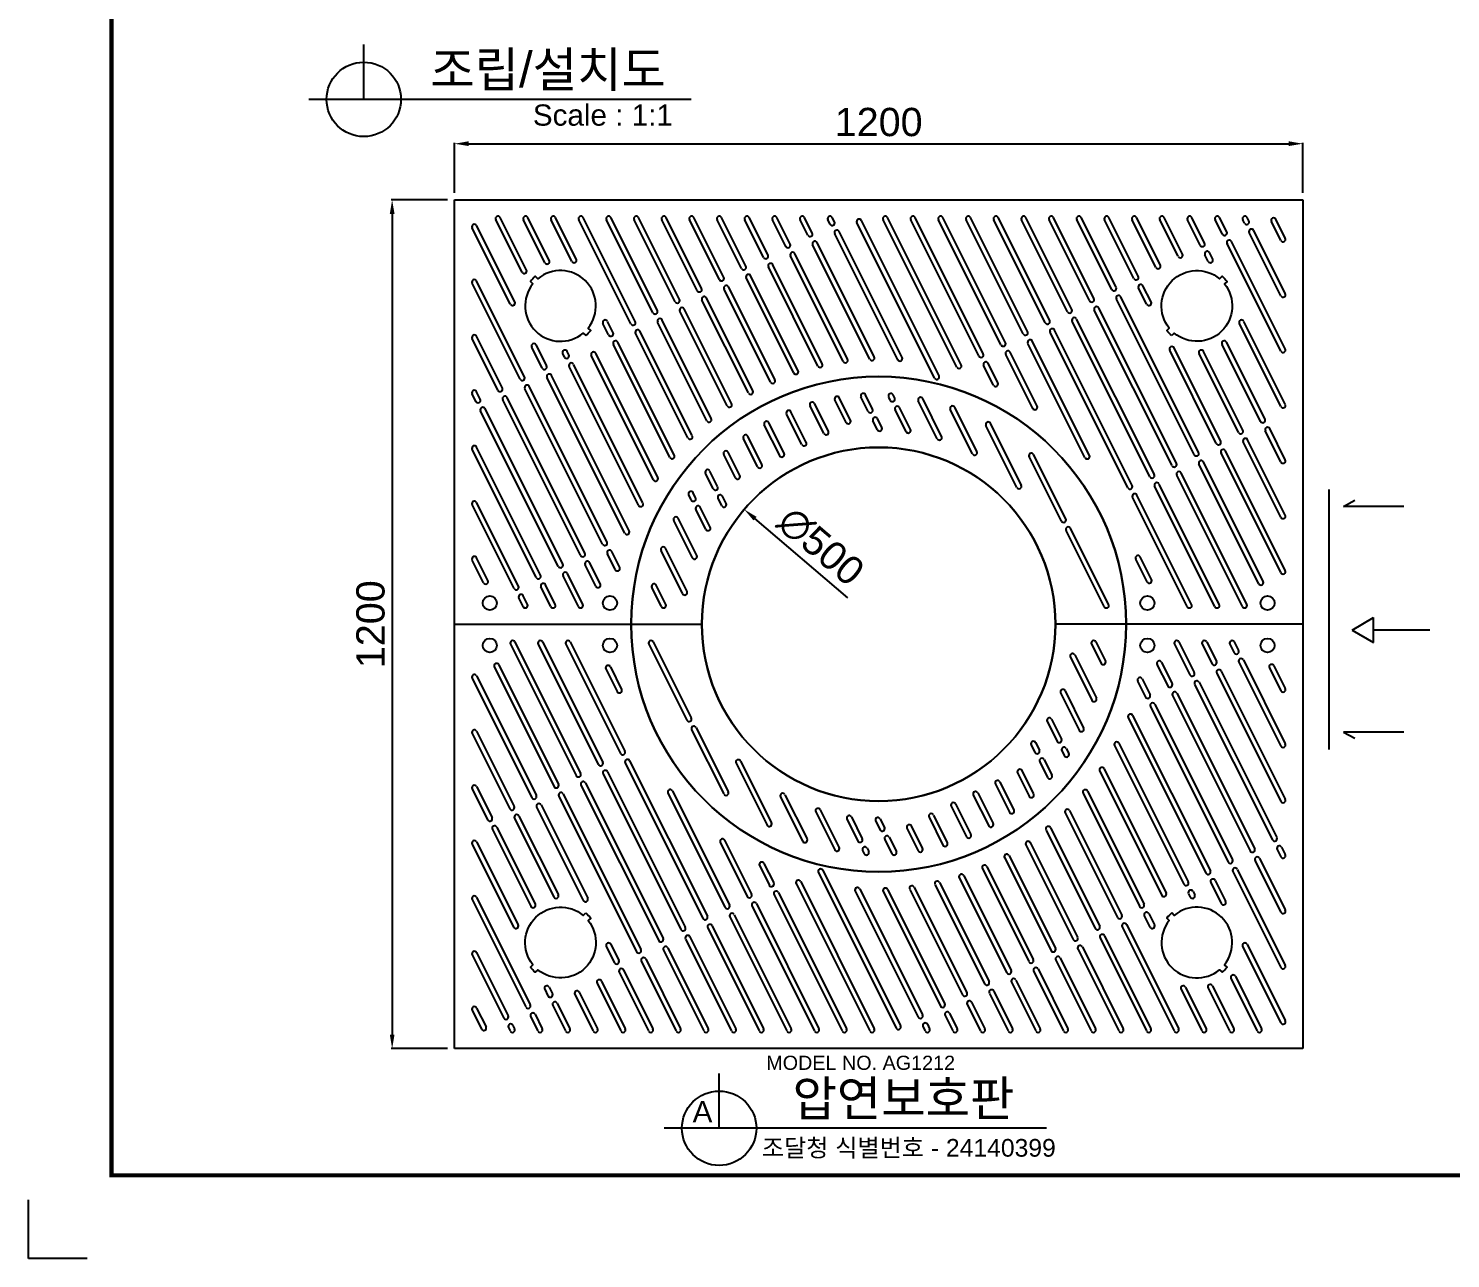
# Model space of a CAD drawing. Header units: millimetres. Extents: x 13588 to 18527, y -24754 to -21261.
# Drawn here: x 13588 to 15599, y -24754 to -23015 of the extents above; entities that cross this region are included whole.
import ezdxf
from ezdxf.enums import TextEntityAlignment as Align

# ---------------------------------------------------------------- set-up
doc = ezdxf.new("R2010")
doc.units = ezdxf.units.MM
doc.layers.add('LAYOUT', color=7, linetype='Continuous')
doc.layers.add('TEXT', color=7, linetype='Continuous')
doc.styles.get("Standard").update_dxf_attribs({"font": 'arial.ttf'})
doc.dimstyles.new('ISO-25', dxfattribs={"dimtxt": 40, "dimasz": 20, "dimexe": 1.25, "dimexo": 10, "dimgap": 10, "dimtad": 1, "dimdec": 0, "dimtxsty": 'Standard', "dimcen": 2.5, "dimclrd": 3, "dimclre": 3, "dimclrt": 3, "dimadec": 0, "dimazin": 0, "dimtfac": 1, "dimtdec": 0, "dimtmove": 0, "dimatfit": 3, "dimfxl": 0, "dimarcsym": 0})

# ---------------------------------------------------------------- blocks, each defined once
blk = doc.blocks.new('*D27')
at = {"color": 3, "lineweight": -2, "transparency": 16777216}
blk.add_line((14746.3, -23819.5), (14615.1, -23707.5), dxfattribs=at)
at = {"color": 3, "transparency": 16777216}
blk.add_solid([(14617.3, -23705), (14612.9, -23710), (14599.9, -23694.5)], dxfattribs=at)
at = {"layer": 'Defpoints', "color": 0, "transparency": 16777216}
for p in [(14599.9, -23694.5), (14980.2, -24019.2)]:
    blk.add_point(p, dxfattribs=at)
at = {"color": 3, "transparency": 16777216, "insert": (14708.1, -23746.8), "char_height": 40, "attachment_point": 5, "rotation": 319.5091}
blk.add_mtext('∅500', dxfattribs=at)
blk = doc.blocks.new('*D28')
at = {"color": 3, "lineweight": -2, "transparency": 16777216}
for p, q in [((14190, -23246.8), (14190, -23176.2)), ((14210, -23177.5), (15370, -23177.5)), ((15390, -23246.8), (15390, -23176.2))]:
    blk.add_line(p, q, dxfattribs=at)
at = {"color": 3, "transparency": 16777216}
for points in [[(14210, -23174.1), (14210, -23180.8), (14190, -23177.5)], [(15370, -23174.1), (15370, -23180.8), (15390, -23177.5)]]:
    blk.add_solid(points, dxfattribs=at)
at = {"layer": 'Defpoints', "color": 0, "transparency": 16777216}
for p in [(15390, -23177.5), (14190, -23256.8), (15390, -23256.8)]:
    blk.add_point(p, dxfattribs=at)
at = {"color": 3, "transparency": 16777216, "insert": (14790, -23147.1), "char_height": 40, "attachment_point": 5}
blk.add_mtext('1200', dxfattribs=at)
blk = doc.blocks.new('*D29')
at = {"color": 3, "lineweight": -2, "transparency": 16777216}
for p, q in [((14180, -23256.8), (14100.7, -23256.8)), ((14101.9, -23276.8), (14101.9, -24436.8)), ((14180, -24456.8), (14100.7, -24456.8))]:
    blk.add_line(p, q, dxfattribs=at)
at = {"color": 3, "transparency": 16777216}
for points in [[(14098.6, -23276.8), (14105.3, -23276.8), (14101.9, -23256.8)], [(14098.6, -24436.8), (14105.3, -24436.8), (14101.9, -24456.8)]]:
    blk.add_solid(points, dxfattribs=at)
at = {"layer": 'Defpoints', "color": 0, "transparency": 16777216}
for p in [(14190, -23256.8), (14101.9, -24456.8), (14190, -24456.8)]:
    blk.add_point(p, dxfattribs=at)
at = {"color": 3, "transparency": 16777216, "insert": (14071.5, -23856.8), "char_height": 40, "attachment_point": 5, "rotation": 90}
blk.add_mtext('1200', dxfattribs=at)
blk = doc.blocks.new('AG1212')
for p, q in [((11922.8, -23298.5), (11922.8, -22698.5)), ((11922.8, -22698.5), (13122.8, -22698.5)), ((13122.8, -22698.5), (13122.8, -23298.5)), ((12018.4, -22800.9), (11981.2, -22726.7)), ((12024.6, -22797.8), (11987.5, -22723.5)), ((12050.8, -22787.4), (12020.4, -22726.7)), ((12057, -22784.3), (12026.6, -22723.5)), ((12089, -22785.6), (12059.5, -22726.7)), ((12095.2, -22782.4), (12065.8, -22723.5)), ((12172.2, -22873.8), (12098.6, -22726.7)), ((12178.5, -22870.7), (12104.9, -22723.5)), ((12203.5, -22858.2), (12137.8, -22726.7)), ((12209.8, -22855), (12144, -22723.5)), ((12234.8, -22842.5), (12176.9, -22726.7)), ((12241.1, -22839.4), (12183.2, -22723.5)), ((12266.1, -22826.9), (12216, -22726.7)), ((12272.4, -22823.7), (12222.3, -22723.5)), ((12297.5, -22811.2), (12255.2, -22726.7)), ((12303.7, -22808.1), (12261.4, -22723.5)), ((12328.8, -22795.6), (12294.3, -22726.7)), ((12335, -22792.4), (12300.6, -22723.5)), ((12360.1, -22779.9), (12333.4, -22726.7)), ((12366.3, -22776.8), (12339.7, -22723.5)), ((12391.4, -22764.3), (12372.6, -22726.7)), ((12397.6, -22761.1), (12378.8, -22723.5)), ((12422.7, -22748.6), (12411.7, -22726.7)), ((12428.9, -22745.5), (12418, -22723.5)), ((12454, -22733), (12450.8, -22726.7)), ((12460.2, -22729.8), (12457.1, -22723.5)), ((12608.2, -22947.5), (12498.3, -22727.6)), ((12633.2, -22934.9), (12529.1, -22726.7)), ((12639.5, -22931.8), (12535.3, -22723.5)), ((12664.5, -22919.3), (12568.2, -22726.7)), ((12670.8, -22916.2), (12574.5, -22723.5)), ((12695.8, -22903.6), (12607.3, -22726.7)), ((12702.1, -22900.5), (12613.6, -22723.5)), ((12727.1, -22888), (12646.5, -22726.7)), ((12733.4, -22884.9), (12652.7, -22723.5)), ((12758.5, -22872.3), (12685.6, -22726.7)), ((12764.7, -22869.2), (12691.9, -22723.5)), ((12789.8, -22856.7), (12724.7, -22726.7)), ((12796, -22853.6), (12731, -22723.5)), ((12821.1, -22841), (12763.9, -22726.7)), ((12827.3, -22837.9), (12770.1, -22723.5)), ((12852.4, -22825.4), (12803, -22726.7)), ((12858.6, -22822.2), (12809.3, -22723.5)), ((12883.7, -22809.7), (12842.1, -22726.7)), ((12889.9, -22806.6), (12848.4, -22723.5)), ((12915, -22794.1), (12881.3, -22726.7)), ((12921.2, -22790.9), (12887.5, -22723.5)), ((12946.3, -22778.4), (12920.4, -22726.7)), ((12952.5, -22775.3), (12926.7, -22723.5)), ((12977.6, -22762.8), (12959.5, -22726.7)), ((12983.8, -22759.6), (12965.8, -22723.5)), ((13008.9, -22747.1), (12998.7, -22726.7)), ((13015.2, -22744), (13004.9, -22723.5)), ((13040.2, -22731.5), (13037.8, -22726.7)), ((13046.5, -22728.3), (13044.1, -22723.5)), ((13097.8, -22752.8), (13084.5, -22726.1)), ((12001.8, -22846.1), (11947.8, -22738.1)), ((12008.1, -22842.9), (11954.1, -22735)), ((12549.7, -22924.5), (12460.7, -22746.4)), ((12556, -22921.4), (12466.9, -22743.2)), ((12601.9, -22950.6), (12492, -22730.7)), ((13091.6, -22834.2), (13046.9, -22744.9)), ((13097.8, -22831.1), (13053.2, -22741.7)), ((13091.6, -22756), (13078.2, -22729.2)), ((12510.2, -22923.7), (12429.4, -22762)), ((12516.5, -22920.6), (12435.6, -22758.9)), ((13091.6, -22912.5), (13015.6, -22760.5)), ((13097.8, -22909.4), (13021.9, -22757.4)), ((12472.7, -22926.9), (12398.1, -22777.7)), ((12478.9, -22923.8), (12404.3, -22774.5)), ((12989, -22785.6), (12984.3, -22776.2)), ((12995.2, -22782.4), (12990.6, -22773.1)), ((12408.9, -22940.2), (12341.7, -22805.9)), ((12436.9, -22933.5), (12366.8, -22793.3)), ((12443.1, -22930.4), (12373, -22790.2)), ((12015.7, -22952.1), (11947.8, -22816.4)), ((12022, -22949), (11954.1, -22813.2)), ((12369.9, -22956.1), (12304.2, -22824.6)), ((12376.2, -22953), (12310.4, -22821.5)), ((12402.6, -22943.3), (12335.5, -22809)), ((12901.8, -22846), (12890.4, -22823.1)), ((12908.1, -22842.9), (12896.6, -22820)), ((12338.5, -22971.6), (12272.9, -22840.3)), ((12344.8, -22968.5), (12279.1, -22837.2)), ((12969, -23058.7), (12859.1, -22838.8)), ((12975.3, -23055.5), (12865.3, -22835.7)), ((12286.1, -23007.7), (12216.5, -22868.5)), ((12308.4, -22989.7), (12241.5, -22855.9)), ((12314.7, -22986.6), (12247.8, -22852.8)), ((12912.7, -23086.8), (12802.7, -22867)), ((12937.7, -23074.3), (12827.8, -22854.4)), ((12944, -23071.2), (12834, -22851.3)), ((12140.9, -22889.5), (12132.9, -22873.4)), ((12147.2, -22886.4), (12139.2, -22870.3)), ((12252.9, -23035.1), (12178.9, -22887.2)), ((12259.1, -23031.9), (12185.2, -22884.1)), ((12279.9, -23010.8), (12210.2, -22871.6)), ((12875.1, -23105.6), (12765.2, -22885.7)), ((12881.4, -23102.5), (12771.4, -22882.6)), ((12906.4, -23090), (12796.5, -22870.1)), ((13091.6, -22990.8), (13032.9, -22873.4)), ((13097.8, -22987.6), (13039.2, -22870.3)), ((11984.4, -22967.7), (11947.8, -22894.6)), ((11990.7, -22964.6), (11954.1, -22891.5)), ((12047, -22936.4), (12032.2, -22906.8)), ((12053.3, -22933.3), (12038.5, -22903.7)), ((12227.6, -23062.7), (12147.6, -22902.9)), ((12233.8, -23059.6), (12153.9, -22899.8)), ((12814.6, -23063), (12733.9, -22901.4)), ((12820.9, -23059.8), (12740.1, -22898.3)), ((13006.6, -23039.9), (12940.7, -22908.1)), ((13062.9, -23011.7), (13008.5, -22902.9)), ((13069.2, -23008.6), (13014.8, -22899.7)), ((12078.3, -22920.8), (12075.9, -22916)), ((12084.6, -22917.7), (12082.2, -22912.8)), ((12204.2, -23094.2), (12116.3, -22918.6)), ((12210.4, -23091.1), (12122.6, -22915.4)), ((12740.7, -22993.3), (12702.6, -22917.1)), ((12746.9, -22990.1), (12708.8, -22913.9)), ((13000.3, -23043), (12934.4, -22911.2)), ((13031.6, -23027.4), (12975.9, -22916)), ((13037.9, -23024.2), (12982.2, -22912.8)), ((12169.9, -23166.6), (12060, -22946.7)), ((12183, -23130.3), (12085, -22934.2)), ((12189.3, -23127.1), (12091.3, -22931.1)), ((12685.1, -22960.4), (12671.2, -22932.7)), ((12691.4, -22957.3), (12677.5, -22929.6)), ((12132.4, -23185.4), (12022.4, -22965.5)), ((12138.6, -23182.3), (12028.7, -22962.4)), ((12163.7, -23169.7), (12053.7, -22949.9)), ((11953.1, -22983.4), (11947.8, -22972.9)), ((11959.4, -22980.3), (11954.1, -22969.8)), ((12101, -23201), (11991.1, -22981.2)), ((12107.3, -23197.9), (11997.4, -22978)), ((12451.7, -23025.7), (12432, -22986.5)), ((12476.7, -23013.2), (12460.8, -22981.5)), ((12483, -23010.1), (12467.1, -22978.3)), ((12508, -22997.6), (12497.8, -22977.2)), ((12514.3, -22994.4), (12504.1, -22974.1)), ((12539.3, -22981.9), (12537, -22977.3)), ((12545.6, -22978.8), (12543.3, -22974.2)), ((12605.6, -23036.3), (12578.8, -22982.7)), ((12611.9, -23033.1), (12585.1, -22979.5)), ((12069.7, -23216.7), (11959.8, -22996.8)), ((12076, -23213.6), (11966.1, -22993.7)), ((12414.1, -23044.5), (12392.5, -23001.3)), ((12420.4, -23041.4), (12398.7, -22998.1)), ((12445.4, -23028.9), (12425.8, -22989.6)), ((12527.3, -23020.4), (12521, -23007.8)), ((12561.5, -23026.2), (12546, -22995.3)), ((12567.8, -23023.1), (12552.3, -22992.2)), ((12655.4, -23057.6), (12624.1, -22995)), ((12661.7, -23054.5), (12630.4, -22991.8)), ((12382.8, -23060.2), (12361, -23016.7)), ((12389.1, -23057), (12367.3, -23013.5)), ((12521, -23023.5), (12514.7, -23011)), ((12718.3, -23105.1), (12674.6, -23017.6)), ((12724.6, -23101.9), (12680.8, -23014.5)), ((13091.6, -23069), (13069.6, -23025.1)), ((13097.8, -23065.9), (13075.9, -23022)), ((12044.7, -23229.2), (11954.1, -23048)), ((12351.5, -23075.8), (12331.5, -23035.8)), ((12357.7, -23072.7), (12337.8, -23032.7)), ((13091.6, -23147.3), (13038.3, -23040.8)), ((13097.8, -23144.2), (13044.6, -23037.6)), ((12038.4, -23232.3), (11947.8, -23051.2)), ((12320.2, -23091.5), (12303.7, -23058.5)), ((12326.4, -23088.3), (12310, -23055.4)), ((12781.2, -23152.6), (12735.7, -23061.6)), ((12787.4, -23149.5), (12742, -23058.5)), ((13066.6, -23238.1), (12982, -23069)), ((13091.6, -23225.6), (13007, -23056.4)), ((13097.8, -23222.4), (13013.3, -23053.3)), ((12288.9, -23107.1), (12277.8, -23085)), ((12295.1, -23104), (12284.1, -23081.9)), ((13037.3, -23273.5), (12944.4, -23087.7)), ((13043.6, -23270.4), (12950.7, -23084.6)), ((13060.3, -23241.3), (12975.7, -23072.1)), ((12998.2, -23273.5), (12913.1, -23103.4)), ((13004.4, -23270.4), (12919.4, -23100.3)), ((12007.1, -23248), (11947.8, -23129.4)), ((12013.4, -23244.9), (11954.1, -23126.3)), ((12257.6, -23122.8), (12254.1, -23115.8)), ((12263.8, -23119.6), (12260.3, -23112.7)), ((12300.9, -23131.1), (12295.6, -23120.5)), ((12307.1, -23128), (12301.8, -23117.4)), ((12959, -23273.5), (12881.8, -23119)), ((12965.3, -23270.4), (12888.1, -23115.9)), ((12265.6, -23201.4), (12239.2, -23148.7)), ((12278.3, -23164.3), (12264.3, -23136.2)), ((12284.6, -23161.2), (12270.5, -23133.1)), ((12259.3, -23204.5), (12233, -23151.8)), ((12841.7, -23273.5), (12787.9, -23166)), ((12847.9, -23270.4), (12794.2, -23162.9)), ((11963.9, -23239.9), (11947.8, -23207.7)), ((11970.2, -23236.7), (11954.1, -23204.6)), ((12150.3, -23221.3), (12139.1, -23198.8)), ((12156.6, -23218.1), (12145.3, -23195.7)), ((12245.5, -23255.2), (12215, -23194.2)), ((12251.8, -23252.1), (12221.3, -23191.1)), ((12902.4, -23238.5), (12886.4, -23206.4)), ((12908.7, -23235.4), (12892.6, -23203.3)), ((12098.2, -23273.5), (12076.5, -23230.1)), ((12104.4, -23270.4), (12082.7, -23227)), ((12123, -23244.9), (12107.8, -23214.5)), ((12129.2, -23241.8), (12114, -23211.3)), ((12059, -23273.5), (12045.1, -23245.8)), ((12065.3, -23270.4), (12051.4, -23242.6)), ((12215.6, -23273.5), (12202, -23246.5)), ((12221.8, -23270.4), (12208.3, -23243.4)), ((12019.9, -23273.5), (12013.8, -23261.4)), ((12026.2, -23270.4), (12020.1, -23258.3)), ((11922.8, -23298.5), (12272.8, -23298.5)), ((11922.8, -23298.5), (12272.8, -23298.5)), ((11922.8, -23898.5), (11922.8, -23298.5)), ((11922.8, -23298.5), (12272.8, -23298.5)), ((11922.8, -23298.5), (12272.8, -23298.5)), ((11922.8, -23298.5), (12272.8, -23298.5)), ((13122.8, -23298.5), (12772.8, -23298.5)), ((13122.8, -23298.5), (12772.8, -23298.5)), ((13122.8, -23298.5), (12772.8, -23298.5)), ((13122.8, -23298.5), (12772.8, -23298.5)), ((13122.8, -23298.5), (12772.8, -23298.5)), ((13122.8, -23298.5), (13122.8, -23898.5)), ((12002.1, -23326.7), (12095, -23512.4)), ((12008.4, -23323.5), (12101.3, -23509.3)), ((12041.3, -23326.7), (12126.3, -23496.8)), ((12047.5, -23323.5), (12132.6, -23493.7)), ((12080.4, -23326.7), (12157.6, -23481.1)), ((12086.6, -23323.5), (12163.9, -23478)), ((12197.8, -23326.7), (12251.5, -23434.2)), ((12204, -23323.5), (12257.8, -23431)), ((12823.9, -23326.7), (12837.4, -23353.7)), ((12830.1, -23323.5), (12843.7, -23350.5)), ((12941.3, -23326.7), (12963, -23370.1)), ((12947.5, -23323.5), (12969.2, -23366.9)), ((12980.4, -23326.7), (12994.3, -23354.4)), ((12986.7, -23323.5), (13000.5, -23351.3)), ((13019.5, -23326.7), (13025.6, -23338.8)), ((13025.8, -23323.5), (13031.9, -23335.6)), ((12793.9, -23345), (12824.4, -23405.9)), ((12800.2, -23341.8), (12830.7, -23402.8)), ((13038.6, -23349), (13097.8, -23467.6)), ((11979.1, -23358.9), (12063.7, -23528.1)), ((11985.4, -23355.8), (12070, -23525)), ((12137, -23361.6), (12153.1, -23393.8)), ((12143.3, -23358.5), (12159.3, -23390.6)), ((12916.4, -23355.3), (12931.7, -23385.7)), ((12922.7, -23352.1), (12937.9, -23382.6)), ((13001, -23367.8), (13091.6, -23549)), ((13007.3, -23364.7), (13097.8, -23545.9)), ((13032.3, -23352.2), (13091.6, -23470.8)), ((13075.5, -23360.3), (13091.6, -23392.5)), ((13081.8, -23357.2), (13097.8, -23389.4)), ((11947.8, -23374.6), (12032.4, -23543.7)), ((11954.1, -23371.5), (12038.7, -23540.6)), ((12889.1, -23378.9), (12900.4, -23401.4)), ((12895.4, -23375.8), (12906.6, -23398.2)), ((12969.7, -23383.5), (13079.6, -23603.4)), ((12976, -23380.4), (13085.9, -23600.2)), ((12780.1, -23395.7), (12806.5, -23448.3)), ((12786.4, -23392.5), (12812.7, -23445.2)), ((12938.4, -23399.1), (13048.3, -23619)), ((12944.6, -23396), (13054.6, -23615.9)), ((12875.8, -23430.4), (12985.7, -23650.3)), ((12882, -23427.3), (12992, -23647.2)), ((12907.1, -23414.8), (13017, -23634.7)), ((12913.3, -23411.7), (13023.3, -23631.5)), ((11954.1, -23449.8), (12007.4, -23556.3)), ((12258.3, -23447.6), (12303.7, -23538.5)), ((12264.5, -23444.5), (12310, -23535.4)), ((12761.1, -23435.9), (12775.2, -23464)), ((12767.4, -23432.7), (12781.4, -23460.9)), ((11947.8, -23452.9), (12001.1, -23559.4)), ((12738.6, -23469.1), (12743.8, -23479.6)), ((12744.8, -23465.9), (12750.1, -23476.5)), ((12856.4, -23469.9), (12954.4, -23666)), ((12862.6, -23466.8), (12960.7, -23662.8)), ((12170.6, -23491.4), (12280.5, -23711.3)), ((12327.4, -23492), (12371.1, -23579.4)), ((12756.8, -23489.9), (12767.9, -23512)), ((12781.9, -23477.4), (12785.4, -23484.4)), ((12788.1, -23474.3), (12791.6, -23481.3)), ((12133, -23510.2), (12243, -23730.1)), ((12139.3, -23507.1), (12249.2, -23726.9)), ((12164.3, -23494.5), (12274.3, -23714.4)), ((12321.1, -23495.1), (12364.9, -23582.5)), ((12719.3, -23508.7), (12735.7, -23541.7)), ((12725.5, -23505.6), (12742, -23538.5)), ((12750.6, -23493.1), (12761.6, -23515.2)), ((12835.3, -23505.9), (12923.1, -23681.6)), ((12841.5, -23502.8), (12929.4, -23678.5)), ((11947.8, -23531.1), (11969.8, -23575)), ((11954.1, -23528), (11976.1, -23571.9)), ((12101.7, -23525.9), (12211.7, -23745.7)), ((12108, -23522.7), (12217.9, -23742.6)), ((12687.9, -23524.4), (12707.9, -23564.3)), ((12694.2, -23521.2), (12714.2, -23561.2)), ((12070.4, -23541.5), (12180.4, -23761.4)), ((12076.7, -23538.4), (12186.6, -23758.2)), ((12224.8, -23537.2), (12305.6, -23698.8)), ((12231.1, -23534.1), (12311.8, -23695.6)), ((12384, -23542.6), (12415.3, -23605.2)), ((12390.3, -23539.5), (12421.6, -23602.1)), ((12656.6, -23540), (12678.4, -23583.5)), ((12662.9, -23536.9), (12684.7, -23580.4)), ((12811.9, -23537.4), (12891.8, -23697.3)), ((12818.1, -23534.3), (12898.1, -23694.1)), ((12014.1, -23569.7), (12069.8, -23681.1)), ((12039.1, -23557.2), (12105, -23689)), ((12045.4, -23554), (12111.3, -23685.9)), ((12433.8, -23563.9), (12460.6, -23617.5)), ((12440.1, -23560.8), (12466.9, -23614.4)), ((12484.2, -23570.8), (12499.7, -23601.7)), ((12594, -23571.3), (12613.7, -23610.6)), ((12600.3, -23568.2), (12619.9, -23607.4)), ((12625.3, -23555.7), (12647, -23598.9)), ((12631.6, -23552.5), (12653.2, -23595.8)), ((12786.6, -23565.1), (12860.5, -23712.9)), ((12792.8, -23562), (12866.8, -23709.8)), ((11976.5, -23588.5), (12030.9, -23697.3)), ((11982.8, -23585.3), (12037.2, -23694.2)), ((12007.8, -23572.8), (12063.5, -23684.2)), ((12477.9, -23573.9), (12493.4, -23604.9)), ((12518.4, -23576.6), (12524.7, -23589.2)), ((12524.7, -23573.5), (12531, -23586.1)), ((12562.7, -23587), (12578.6, -23618.7)), ((12569, -23583.8), (12584.9, -23615.6)), ((12759.6, -23589.4), (12829.2, -23728.6)), ((12765.8, -23586.2), (12835.4, -23725.4)), ((11947.8, -23609.4), (12006.5, -23726.8)), ((11954.1, -23606.3), (12012.8, -23723.6)), ((12298.8, -23606.9), (12336.9, -23683.1)), ((12305, -23603.8), (12343.1, -23680)), ((12531.4, -23602.6), (12541.6, -23623)), ((12537.7, -23599.5), (12547.9, -23619.8)), ((12731, -23610.5), (12797.9, -23744.2)), ((12737.3, -23607.3), (12804.1, -23741.1)), ((12500.1, -23618.3), (12502.4, -23622.9)), ((12506.4, -23615.1), (12508.7, -23619.7)), ((12700.9, -23628.5), (12766.6, -23759.9)), ((12707.2, -23625.4), (12772.8, -23756.8)), ((13055, -23632.4), (13091.6, -23705.5)), ((13061.3, -23629.3), (13097.8, -23702.4)), ((13086.3, -23616.8), (13091.6, -23627.3)), ((13092.6, -23613.6), (13097.8, -23624.1)), ((12354.3, -23639.7), (12368.2, -23667.5)), ((12360.6, -23636.6), (12374.4, -23664.3)), ((12437.5, -23649.6), (12547.4, -23869.5)), ((12443.8, -23646.4), (12553.7, -23866.3)), ((12669.5, -23644), (12735.3, -23775.5)), ((12675.8, -23640.9), (12741.5, -23772.4)), ((13023.7, -23648.1), (13091.6, -23783.8)), ((13030, -23645), (13097.8, -23780.7)), ((12406.2, -23665.2), (12510.3, -23873.5)), ((12412.5, -23662.1), (12516.6, -23870.4)), ((12496, -23672.6), (12585, -23850.7)), ((12573, -23670.2), (12647.6, -23819.4)), ((12602.6, -23666.7), (12672.7, -23806.8)), ((12608.8, -23663.5), (12678.9, -23803.7)), ((12636.8, -23656.9), (12704, -23791.2)), ((12643.1, -23653.7), (12710.2, -23788.1)), ((12992.4, -23663.7), (13007.2, -23693.4)), ((12998.7, -23660.6), (13013.5, -23690.2)), ((11947.8, -23687.7), (12023.8, -23839.6)), ((11954.1, -23684.5), (12030.1, -23836.5)), ((12374.9, -23680.9), (12471.2, -23873.5)), ((12381.2, -23677.8), (12477.5, -23870.4)), ((12489.7, -23675.7), (12578.7, -23853.8)), ((12529.2, -23676.4), (12610.1, -23838.1)), ((12535.5, -23673.3), (12616.3, -23835)), ((12566.8, -23673.3), (12641.4, -23822.5)), ((12961.1, -23679.4), (12963.5, -23684.2)), ((12967.4, -23676.3), (12969.8, -23681.1)), ((12312.3, -23712.2), (12393, -23873.5)), ((12318.5, -23709.1), (12399.2, -23870.4)), ((12343.6, -23696.5), (12432.1, -23873.5)), ((12349.9, -23693.4), (12438.3, -23870.4)), ((12898.5, -23710.7), (12906.5, -23726.8)), ((12904.8, -23707.6), (12912.8, -23723.6)), ((12281, -23727.8), (12353.8, -23873.5)), ((12287.2, -23724.7), (12360.1, -23870.4)), ((12867.2, -23726.3), (12940.8, -23873.5)), ((12873.5, -23723.2), (12947.1, -23870.4)), ((12143.9, -23751), (12155.3, -23773.9)), ((12249.7, -23743.5), (12314.7, -23873.5)), ((12255.9, -23740.4), (12321, -23870.4)), ((12835.9, -23742), (12901.7, -23873.5)), ((12842.2, -23738.9), (12907.9, -23870.4)), ((13043.9, -23751), (13097.8, -23858.9)), ((11947.8, -23765.9), (11992.5, -23855.3)), ((11954.1, -23762.8), (11998.8, -23852.2)), ((12137.6, -23754.1), (12149.1, -23777)), ((12193.3, -23771.7), (12242.7, -23870.4)), ((12218.4, -23759.1), (12275.6, -23873.5)), ((12224.6, -23756), (12281.8, -23870.4)), ((12773.3, -23773.3), (12823.4, -23873.5)), ((12779.5, -23770.2), (12829.7, -23870.4)), ((12804.6, -23757.6), (12862.5, -23873.5)), ((12810.9, -23754.5), (12868.8, -23870.4)), ((13037.6, -23754.1), (13091.6, -23862.1)), ((12155.8, -23790.4), (12197.3, -23873.5)), ((12162, -23787.3), (12203.6, -23870.4)), ((12187.1, -23774.8), (12236.4, -23873.5)), ((12742, -23789), (12784.3, -23873.5)), ((12748.2, -23785.8), (12790.5, -23870.4)), ((12056.7, -23811.5), (12061.4, -23820.9)), ((12124.5, -23806.1), (12158.2, -23873.5)), ((12130.7, -23803), (12164.4, -23870.4)), ((12710.7, -23804.6), (12745.1, -23873.5)), ((12716.9, -23801.5), (12751.4, -23870.4)), ((12956.7, -23811.5), (12986.2, -23870.4)), ((12988.7, -23812.8), (13019.1, -23873.5)), ((12994.9, -23809.7), (13025.3, -23870.4)), ((13021.1, -23799.3), (13058.2, -23873.5)), ((13027.3, -23796.1), (13064.4, -23870.4)), ((12050.5, -23814.6), (12055.1, -23824)), ((12093.2, -23821.8), (12119, -23873.5)), ((12099.4, -23818.6), (12125.3, -23870.4)), ((12654.3, -23832.8), (12673.1, -23870.4)), ((12679.4, -23820.3), (12706, -23873.5)), ((12685.6, -23817.1), (12712.3, -23870.4)), ((12950.5, -23814.6), (12979.9, -23873.5)), ((11947.8, -23844.2), (11961.2, -23870.9)), ((11954.1, -23841.1), (11967.5, -23867.8)), ((12030.5, -23853.1), (12040.8, -23873.5)), ((12036.8, -23849.9), (12047, -23870.4)), ((12061.8, -23837.4), (12079.9, -23873.5)), ((12068.1, -23834.3), (12086.2, -23870.4)), ((12616.8, -23851.6), (12627.7, -23873.5)), ((12623, -23848.4), (12634, -23870.4)), ((12648.1, -23835.9), (12666.9, -23873.5)), ((11999.2, -23868.7), (12001.6, -23873.5)), ((12005.5, -23865.6), (12007.9, -23870.4)), ((12585.5, -23867.2), (12588.6, -23873.5)), ((12591.7, -23864.1), (12594.9, -23870.4)), ((13122.8, -23898.5), (11922.8, -23898.5))]:
    blk.add_line(p, q)
for points in [[(12108.5, -22890.4, 0.045549), (12115.5, -22883.3), (12111.9, -22879.8, 0.904534), (12040.8, -22810.1), (12037.2, -22806.6, 0.045549), (12030.2, -22813.8), (12033.8, -22817.3, 0.904534), (12104.9, -22886.9)], [(12937.2, -22890.4, -0.045549), (12930.2, -22883.3), (12933.8, -22879.8, -0.904534), (13004.9, -22810.1), (13008.5, -22806.6, -0.045549), (13015.5, -22813.8), (13011.9, -22817.3, -0.904534), (12940.8, -22886.9)], [(12108.5, -23706.6, -0.045549), (12115.5, -23713.8), (12111.9, -23717.3, -0.904534), (12040.8, -23786.9), (12037.2, -23790.4, -0.045549), (12030.2, -23783.3), (12033.8, -23779.8, -0.904534), (12104.9, -23710.1)], [(12937.2, -23706.6, 0.045549), (12930.2, -23713.8), (12933.8, -23717.3, 0.904534), (13004.9, -23786.9), (13008.5, -23790.4, 0.045549), (13015.5, -23783.3), (13011.9, -23779.8, 0.904534), (12940.8, -23710.1)]]:
    blk.add_lwpolyline(points, format="xyb", close=True)
for centre in [(11972.8, -23268.5), (12142.8, -23268.5), (12902.8, -23268.5), (13072.8, -23268.5), (11972.8, -23328.5), (12142.8, -23328.5), (12902.8, -23328.5), (13072.8, -23328.5)]:
    blk.add_circle(centre, 10)
for centre, radius, start, end in [((11984.4, -22725.1), 3.5, 26.5651, 206.5651), ((12023.5, -22725.1), 3.5, 26.5651, 206.5651), ((12062.6, -22725.1), 3.5, 26.5651, 206.5651), ((12101.8, -22725.1), 3.5, 26.5651, 206.5651), ((12140.9, -22725.1), 3.5, 26.5651, 206.5651), ((12180, -22725.1), 3.5, 26.5651, 206.5651), ((12219.2, -22725.1), 3.5, 26.5651, 206.5651), ((12258.3, -22725.1), 3.5, 26.5651, 206.5651), ((12297.4, -22725.1), 3.5, 26.5651, 206.5651), ((12336.6, -22725.1), 3.5, 26.5651, 206.5651), ((12375.7, -22725.1), 3.5, 26.5651, 206.5651), ((12414.8, -22725.1), 3.5, 26.5651, 206.5651), ((12454, -22725.1), 3.5, 26.5651, 206.5651), ((12495.1, -22729.2), 3.5, 26.5651, 206.5651), ((12532.2, -22725.1), 3.5, 26.5651, 206.5651), ((12571.3, -22725.1), 3.5, 26.5651, 206.5651), ((12610.5, -22725.1), 3.5, 26.5651, 206.5651), ((12649.6, -22725.1), 3.5, 26.5651, 206.5651), ((12688.7, -22725.1), 3.5, 26.5651, 206.5651), ((12727.9, -22725.1), 3.5, 26.5651, 206.5651), ((12767, -22725.1), 3.5, 26.5651, 206.5651), ((12806.1, -22725.1), 3.5, 26.5651, 206.5651), ((12845.3, -22725.1), 3.5, 26.5651, 206.5651), ((12884.4, -22725.1), 3.5, 26.5651, 206.5651), ((12923.5, -22725.1), 3.5, 26.5651, 206.5651), ((12962.7, -22725.1), 3.5, 26.5651, 206.5651), ((13001.8, -22725.1), 3.5, 26.5651, 206.5651), ((13040.9, -22725.1), 3.5, 26.5651, 206.5651), ((13081.3, -22727.7), 3.5, 26.5651, 206.5651), ((11951, -22736.5), 3.5, 26.5651, 206.5651), ((12425.8, -22747), 3.5, 206.5651, 26.5651), ((12457.1, -22731.4), 3.5, 206.5651, 26.5651), ((12463.8, -22744.8), 3.5, 26.5651, 206.5651), ((13012, -22745.5), 3.5, 206.5651, 26.5651), ((13043.3, -22729.9), 3.5, 206.5651, 26.5651), ((13050, -22743.3), 3.5, 26.5651, 206.5651), ((12394.5, -22762.7), 3.5, 206.5651, 26.5651), ((12432.5, -22760.5), 3.5, 26.5651, 206.5651), ((12980.7, -22761.2), 3.5, 206.5651, 26.5651), ((13018.7, -22759), 3.5, 26.5651, 206.5651), ((13094.7, -22754.4), 3.5, 206.5651, 26.5651), ((12053.9, -22785.8), 3.5, 206.5651, 26.5651), ((12092.1, -22784), 3.5, 206.5651, 26.5651), ((12363.2, -22778.3), 3.5, 206.5651, 26.5651), ((12401.2, -22776.1), 3.5, 26.5651, 206.5651), ((12949.4, -22776.9), 3.5, 206.5651, 26.5651), ((12987.4, -22774.6), 3.5, 26.5651, 206.5651), ((12992.1, -22784), 3.5, 206.5651, 26.5651), ((12021.5, -22799.3), 3.5, 206.5651, 26.5651), ((12300.6, -22809.7), 3.5, 206.5651, 26.5651), ((12331.9, -22794), 3.5, 206.5651, 26.5651), ((12338.6, -22807.4), 3.5, 26.5651, 206.5651), ((12369.9, -22791.8), 3.5, 26.5651, 206.5651), ((12886.8, -22808.2), 3.5, 206.5651, 26.5651), ((12918.1, -22792.5), 3.5, 206.5651, 26.5651), ((11951, -22814.8), 3.5, 26.5651, 206.5651), ((12269.3, -22825.3), 3.5, 206.5651, 26.5651), ((12307.3, -22823.1), 3.5, 26.5651, 206.5651), ((12855.5, -22823.8), 3.5, 206.5651, 26.5651), ((12893.5, -22821.6), 3.5, 26.5651, 206.5651), ((12005, -22844.5), 3.5, 206.5651, 26.5651), ((12238, -22841), 3.5, 206.5651, 26.5651), ((12276, -22838.7), 3.5, 26.5651, 206.5651), ((12824.2, -22839.5), 3.5, 206.5651, 26.5651), ((12862.2, -22837.2), 3.5, 26.5651, 206.5651), ((12905, -22844.5), 3.5, 206.5651, 26.5651), ((13094.7, -22832.7), 3.5, 206.5651, 26.5651), ((12136, -22871.8), 3.5, 26.5651, 206.5651), ((12206.7, -22856.6), 3.5, 206.5651, 26.5651), ((12213.4, -22870), 3.5, 26.5651, 206.5651), ((12244.7, -22854.4), 3.5, 26.5651, 206.5651), ((12792.9, -22855.1), 3.5, 206.5651, 26.5651), ((12799.6, -22868.5), 3.5, 26.5651, 206.5651), ((12830.9, -22852.9), 3.5, 26.5651, 206.5651), ((13036, -22871.8), 3.5, 26.5651, 206.5651), ((12144.1, -22887.9), 3.5, 206.5651, 26.5651), ((12175.4, -22872.3), 3.5, 206.5651, 26.5651), ((12182.1, -22885.7), 3.5, 26.5651, 206.5651), ((12730.3, -22886.4), 3.5, 206.5651, 26.5651), ((12761.6, -22870.8), 3.5, 206.5651, 26.5651), ((12768.3, -22884.2), 3.5, 26.5651, 206.5651), ((11951, -22893.1), 3.5, 26.5651, 206.5651), ((12035.3, -22905.2), 3.5, 26.5651, 206.5651), ((12150.8, -22901.3), 3.5, 26.5651, 206.5651), ((12699, -22902.1), 3.5, 206.5651, 26.5651), ((12737, -22899.8), 3.5, 26.5651, 206.5651), ((12937.5, -22909.6), 3.5, 26.5651, 206.5651), ((13011.6, -22901.3), 3.5, 26.5651, 206.5651), ((12079, -22914.4), 3.5, 26.5651, 206.5651), ((12081.4, -22919.2), 3.5, 206.5651, 26.5651), ((12119.5, -22917), 3.5, 26.5651, 206.5651), ((12475.8, -22925.3), 3.5, 206.5651, 26.5651), ((12513.4, -22922.2), 3.5, 206.5651, 26.5651), ((12552.9, -22922.9), 3.5, 206.5651, 26.5651), ((12667.7, -22917.7), 3.5, 206.5651, 26.5651), ((12674.4, -22931.1), 3.5, 26.5651, 206.5651), ((12705.7, -22915.5), 3.5, 26.5651, 206.5651), ((12979.1, -22914.4), 3.5, 26.5651, 206.5651), ((13094.7, -22910.9), 3.5, 206.5651, 26.5651), ((12018.8, -22950.5), 3.5, 206.5651, 26.5651), ((12050.1, -22934.9), 3.5, 206.5651, 26.5651), ((12056.9, -22948.3), 3.5, 26.5651, 206.5651), ((12088.2, -22932.6), 3.5, 26.5651, 206.5651), ((12522.8, -23298.5), 350, 0, 180), ((12405.8, -22941.7), 3.5, 206.5651, 26.5651), ((12440, -22931.9), 3.5, 206.5651, 26.5651), ((12605.1, -22949), 3.5, 206.5651, 26.5651), ((12636.4, -22933.4), 3.5, 206.5651, 26.5651), ((11951, -22971.3), 3.5, 26.5651, 206.5651), ((11987.5, -22966.2), 3.5, 206.5651, 26.5651), ((12025.5, -22963.9), 3.5, 26.5651, 206.5651), ((12341.7, -22970.1), 3.5, 206.5651, 26.5651), ((12373, -22954.6), 3.5, 206.5651, 26.5651), ((12688.2, -22958.9), 3.5, 206.5651, 26.5651), ((11956.2, -22981.8), 3.5, 206.5651, 26.5651), ((11994.2, -22979.6), 3.5, 26.5651, 206.5651), ((12311.6, -22988.2), 3.5, 206.5651, 26.5651), ((12428.9, -22988), 3.5, 26.5651, 206.5651), ((12464, -22979.9), 3.5, 26.5651, 206.5651), ((12501, -22975.6), 3.5, 26.5651, 206.5651), ((12540.1, -22975.7), 3.5, 26.5651, 206.5651), ((12542.4, -22980.3), 3.5, 206.5651, 26.5651), ((12582, -22981.1), 3.5, 26.5651, 206.5651), ((13094.7, -22989.2), 3.5, 206.5651, 26.5651), ((11962.9, -22995.2), 3.5, 26.5651, 206.5651), ((12283, -23009.3), 3.5, 206.5651, 26.5651), ((12395.6, -22999.7), 3.5, 26.5651, 206.5651), ((12511.1, -22996), 3.5, 206.5651, 26.5651), ((12517.9, -23009.4), 3.5, 26.5651, 206.5651), ((12549.2, -22993.8), 3.5, 26.5651, 206.5651), ((12627.2, -22993.4), 3.5, 26.5651, 206.5651), ((12743.8, -22991.7), 3.5, 206.5651, 26.5651), ((13066.1, -23010.1), 3.5, 206.5651, 26.5651), ((12364.2, -23015.1), 3.5, 26.5651, 206.5651), ((12448.5, -23027.3), 3.5, 206.5651, 26.5651), ((12479.8, -23011.6), 3.5, 206.5651, 26.5651), ((12524.1, -23022), 3.5, 206.5651, 26.5651), ((12564.6, -23024.7), 3.5, 206.5651, 26.5651), ((12677.7, -23016.1), 3.5, 26.5651, 206.5651), ((13034.8, -23025.8), 3.5, 206.5651, 26.5651), ((13072.8, -23023.6), 3.5, 26.5651, 206.5651), ((11951, -23049.6), 3.5, 26.5651, 206.5651), ((12256, -23033.5), 3.5, 206.5651, 26.5651), ((12522.8, -23298.5), 250, 0, 180), ((12334.6, -23034.3), 3.5, 26.5651, 206.5651), ((12417.2, -23042.9), 3.5, 206.5651, 26.5651), ((12608.8, -23034.7), 3.5, 206.5651, 26.5651), ((13003.4, -23041.5), 3.5, 206.5651, 26.5651), ((13041.5, -23039.2), 3.5, 26.5651, 206.5651), ((12230.7, -23061.2), 3.5, 206.5651, 26.5651), ((12306.8, -23057), 3.5, 26.5651, 206.5651), ((12385.9, -23058.6), 3.5, 206.5651, 26.5651), ((12658.6, -23056), 3.5, 206.5651, 26.5651), ((12738.8, -23060.1), 3.5, 26.5651, 206.5651), ((12817.8, -23061.4), 3.5, 206.5651, 26.5651), ((12972.1, -23057.1), 3.5, 206.5651, 26.5651), ((12978.9, -23070.5), 3.5, 26.5651, 206.5651), ((13010.2, -23054.9), 3.5, 26.5651, 206.5651), ((13094.7, -23067.5), 3.5, 206.5651, 26.5651), ((12281, -23083.4), 3.5, 26.5651, 206.5651), ((12323.3, -23089.9), 3.5, 206.5651, 26.5651), ((12354.6, -23074.3), 3.5, 206.5651, 26.5651), ((12909.5, -23088.4), 3.5, 206.5651, 26.5651), ((12940.8, -23072.8), 3.5, 206.5651, 26.5651), ((12947.5, -23086.2), 3.5, 26.5651, 206.5651), ((12207.3, -23092.7), 3.5, 206.5651, 26.5651), ((12292, -23105.6), 3.5, 206.5651, 26.5651), ((12721.4, -23103.5), 3.5, 206.5651, 26.5651), ((12878.2, -23104.1), 3.5, 206.5651, 26.5651), ((12916.2, -23101.8), 3.5, 26.5651, 206.5651), ((11951, -23127.9), 3.5, 26.5651, 206.5651), ((12186.2, -23128.7), 3.5, 206.5651, 26.5651), ((12257.2, -23114.2), 3.5, 26.5651, 206.5651), ((12260.7, -23121.2), 3.5, 206.5651, 26.5651), ((12298.7, -23119), 3.5, 26.5651, 206.5651), ((12304, -23129.5), 3.5, 206.5651, 26.5651), ((12884.9, -23117.5), 3.5, 26.5651, 206.5651), ((12236.1, -23150.3), 3.5, 26.5651, 206.5651), ((12267.4, -23134.6), 3.5, 26.5651, 206.5651), ((12784.3, -23151), 3.5, 206.5651, 26.5651), ((13094.7, -23145.7), 3.5, 206.5651, 26.5651), ((12166.8, -23168.2), 3.5, 206.5651, 26.5651), ((12281.5, -23162.7), 3.5, 206.5651, 26.5651), ((12791, -23164.4), 3.5, 26.5651, 206.5651), ((12135.5, -23183.8), 3.5, 206.5651, 26.5651), ((12218.2, -23192.7), 3.5, 26.5651, 206.5651), ((11951, -23206.1), 3.5, 26.5651, 206.5651), ((12104.2, -23199.5), 3.5, 206.5651, 26.5651), ((12110.9, -23212.9), 3.5, 26.5651, 206.5651), ((12142.2, -23197.2), 3.5, 26.5651, 206.5651), ((12262.4, -23203), 3.5, 206.5651, 26.5651), ((12889.5, -23204.8), 3.5, 26.5651, 206.5651), ((12041.6, -23230.8), 3.5, 206.5651, 26.5651), ((12072.9, -23215.1), 3.5, 206.5651, 26.5651), ((12079.6, -23228.5), 3.5, 26.5651, 206.5651), ((12153.4, -23219.7), 3.5, 206.5651, 26.5651), ((13094.7, -23224), 3.5, 206.5651, 26.5651), ((11967.1, -23238.3), 3.5, 206.5651, 26.5651), ((12010.3, -23246.4), 3.5, 206.5651, 26.5651), ((12048.3, -23244.2), 3.5, 26.5651, 206.5651), ((12126.1, -23243.3), 3.5, 206.5651, 26.5651), ((12205.2, -23244.9), 3.5, 26.5651, 206.5651), ((12905.5, -23237), 3.5, 206.5651, 26.5651), ((13063.4, -23239.7), 3.5, 206.5651, 26.5651), ((12017, -23259.8), 3.5, 26.5651, 206.5651), ((12023, -23272), 3.5, 206.5651, 26.5651), ((12062.2, -23272), 3.5, 206.5651, 26.5651), ((12101.3, -23272), 3.5, 206.5651, 26.5651), ((12218.7, -23272), 3.5, 206.5651, 26.5651), ((12248.7, -23253.7), 3.5, 206.5651, 26.5651), ((12844.8, -23272), 3.5, 206.5651, 26.5651), ((12962.2, -23272), 3.5, 206.5651, 26.5651), ((13001.3, -23272), 3.5, 206.5651, 26.5651), ((13040.4, -23272), 3.5, 206.5651, 26.5651), ((12522.8, -23298.5), 350, 180, 0), ((12522.8, -23298.5), 250, 180, 0), ((12005.3, -23325.1), 3.5, 26.5651, 206.5651), ((12044.4, -23325.1), 3.5, 26.5651, 206.5651), ((12083.5, -23325.1), 3.5, 26.5651, 206.5651), ((12200.9, -23325.1), 3.5, 26.5651, 206.5651), ((12827, -23325.1), 3.5, 26.5651, 206.5651), ((12944.4, -23325.1), 3.5, 26.5651, 206.5651), ((12983.5, -23325.1), 3.5, 26.5651, 206.5651), ((13022.7, -23325.1), 3.5, 26.5651, 206.5651), ((12797, -23343.4), 3.5, 26.5651, 206.5651), ((12840.5, -23352.1), 3.5, 206.5651, 26.5651), ((12919.6, -23353.7), 3.5, 26.5651, 206.5651), ((13028.7, -23337.2), 3.5, 206.5651, 26.5651), ((13035.4, -23350.6), 3.5, 26.5651, 206.5651), ((11951, -23373.1), 3.5, 26.5651, 206.5651), ((11982.3, -23357.3), 3.5, 26.5651, 206.5651), ((12140.1, -23360.1), 3.5, 26.5651, 206.5651), ((12966.1, -23368.5), 3.5, 206.5651, 26.5651), ((12997.4, -23352.9), 3.5, 206.5651, 26.5651), ((13004.1, -23366.3), 3.5, 26.5651, 206.5651), ((13078.6, -23358.7), 3.5, 26.5651, 206.5651), ((12156.2, -23392.2), 3.5, 206.5651, 26.5651), ((12783.3, -23394.1), 3.5, 26.5651, 206.5651), ((12892.3, -23377.3), 3.5, 26.5651, 206.5651), ((12934.8, -23384.2), 3.5, 206.5651, 26.5651), ((12972.8, -23381.9), 3.5, 26.5651, 206.5651), ((13094.7, -23390.9), 3.5, 206.5651, 26.5651), ((12827.5, -23404.4), 3.5, 206.5651, 26.5651), ((12903.5, -23399.8), 3.5, 206.5651, 26.5651), ((12910.2, -23413.2), 3.5, 26.5651, 206.5651), ((12941.5, -23397.6), 3.5, 26.5651, 206.5651), ((12254.7, -23432.6), 3.5, 206.5651, 26.5651), ((12764.2, -23434.3), 3.5, 26.5651, 206.5651), ((12878.9, -23428.9), 3.5, 26.5651, 206.5651), ((11951, -23451.3), 3.5, 26.5651, 206.5651), ((12261.4, -23446), 3.5, 26.5651, 206.5651), ((12809.6, -23446.8), 3.5, 206.5651, 26.5651), ((12741.7, -23467.5), 3.5, 26.5651, 206.5651), ((12778.3, -23462.4), 3.5, 206.5651, 26.5651), ((12859.5, -23468.4), 3.5, 26.5651, 206.5651), ((13094.7, -23469.2), 3.5, 206.5651, 26.5651), ((12160.8, -23479.6), 3.5, 206.5651, 26.5651), ((12167.5, -23493), 3.5, 26.5651, 206.5651), ((12324.3, -23493.5), 3.5, 26.5651, 206.5651), ((12747, -23478.1), 3.5, 206.5651, 26.5651), ((12753.7, -23491.5), 3.5, 26.5651, 206.5651), ((12785, -23475.8), 3.5, 26.5651, 206.5651), ((12788.5, -23482.8), 3.5, 206.5651, 26.5651), ((12098.1, -23510.9), 3.5, 206.5651, 26.5651), ((12129.5, -23495.2), 3.5, 206.5651, 26.5651), ((12136.2, -23508.6), 3.5, 26.5651, 206.5651), ((12722.4, -23507.1), 3.5, 26.5651, 206.5651), ((12764.7, -23513.6), 3.5, 206.5651, 26.5651), ((12838.4, -23504.4), 3.5, 26.5651, 206.5651), ((11951, -23529.6), 3.5, 26.5651, 206.5651), ((12066.8, -23526.5), 3.5, 206.5651, 26.5651), ((12104.9, -23524.3), 3.5, 26.5651, 206.5651), ((12227.9, -23535.6), 3.5, 26.5651, 206.5651), ((12691.1, -23522.8), 3.5, 26.5651, 206.5651), ((12035.5, -23542.2), 3.5, 206.5651, 26.5651), ((12042.2, -23555.6), 3.5, 26.5651, 206.5651), ((12073.6, -23539.9), 3.5, 26.5651, 206.5651), ((12306.9, -23537), 3.5, 206.5651, 26.5651), ((12387.1, -23541), 3.5, 26.5651, 206.5651), ((12628.5, -23554.1), 3.5, 26.5651, 206.5651), ((12659.8, -23538.4), 3.5, 26.5651, 206.5651), ((12738.9, -23540.1), 3.5, 206.5651, 26.5651), ((12815, -23535.9), 3.5, 26.5651, 206.5651), ((13094.7, -23547.4), 3.5, 206.5651, 26.5651), ((11972.9, -23573.5), 3.5, 206.5651, 26.5651), ((12004.2, -23557.8), 3.5, 206.5651, 26.5651), ((12010.9, -23571.2), 3.5, 26.5651, 206.5651), ((12436.9, -23562.3), 3.5, 26.5651, 206.5651), ((12481.1, -23572.4), 3.5, 26.5651, 206.5651), ((12521.6, -23575.1), 3.5, 26.5651, 206.5651), ((12597.2, -23569.7), 3.5, 26.5651, 206.5651), ((12711.1, -23562.8), 3.5, 206.5651, 26.5651), ((12789.7, -23563.5), 3.5, 26.5651, 206.5651), ((11979.6, -23586.9), 3.5, 26.5651, 206.5651), ((12368, -23581), 3.5, 206.5651, 26.5651), ((12527.8, -23587.6), 3.5, 206.5651, 26.5651), ((12565.9, -23585.4), 3.5, 26.5651, 206.5651), ((12681.5, -23581.9), 3.5, 206.5651, 26.5651), ((12762.7, -23587.8), 3.5, 26.5651, 206.5651), ((11951, -23607.8), 3.5, 26.5651, 206.5651), ((12301.9, -23605.4), 3.5, 26.5651, 206.5651), ((12418.5, -23603.7), 3.5, 206.5651, 26.5651), ((12496.5, -23603.3), 3.5, 206.5651, 26.5651), ((12534.6, -23601.1), 3.5, 26.5651, 206.5651), ((12616.8, -23609), 3.5, 206.5651, 26.5651), ((12650.1, -23597.3), 3.5, 206.5651, 26.5651), ((12734.1, -23608.9), 3.5, 26.5651, 206.5651), ((13082.8, -23601.8), 3.5, 206.5651, 26.5651), ((13089.5, -23615.2), 3.5, 26.5651, 206.5651), ((12463.7, -23615.9), 3.5, 206.5651, 26.5651), ((12503.2, -23616.7), 3.5, 26.5651, 206.5651), ((12505.6, -23621.3), 3.5, 206.5651, 26.5651), ((12544.7, -23621.4), 3.5, 206.5651, 26.5651), ((12581.7, -23617.1), 3.5, 206.5651, 26.5651), ((12704, -23627), 3.5, 26.5651, 206.5651), ((13020.1, -23633.1), 3.5, 206.5651, 26.5651), ((13051.5, -23617.4), 3.5, 206.5651, 26.5651), ((13058.2, -23630.9), 3.5, 26.5651, 206.5651), ((13094.7, -23625.7), 3.5, 206.5651, 26.5651), ((12357.4, -23638.2), 3.5, 26.5651, 206.5651), ((12440.6, -23648), 3.5, 26.5651, 206.5651), ((12639.9, -23655.3), 3.5, 26.5651, 206.5651), ((12672.7, -23642.5), 3.5, 26.5651, 206.5651), ((12988.8, -23648.8), 3.5, 206.5651, 26.5651), ((13026.9, -23646.5), 3.5, 26.5651, 206.5651), ((12371.3, -23665.9), 3.5, 206.5651, 26.5651), ((12409.3, -23663.7), 3.5, 26.5651, 206.5651), ((12492.8, -23674.1), 3.5, 26.5651, 206.5651), ((12532.3, -23674.9), 3.5, 26.5651, 206.5651), ((12569.9, -23671.7), 3.5, 26.5651, 206.5651), ((12605.7, -23665.1), 3.5, 26.5651, 206.5651), ((12957.5, -23664.4), 3.5, 206.5651, 26.5651), ((12995.6, -23662.2), 3.5, 26.5651, 206.5651), ((11951, -23686.1), 3.5, 26.5651, 206.5651), ((12066.6, -23682.6), 3.5, 206.5651, 26.5651), ((12108.2, -23687.4), 3.5, 206.5651, 26.5651), ((12340, -23681.6), 3.5, 206.5651, 26.5651), ((12346.7, -23695), 3.5, 26.5651, 206.5651), ((12378, -23679.3), 3.5, 26.5651, 206.5651), ((12926.2, -23680.1), 3.5, 206.5651, 26.5651), ((12964.2, -23677.8), 3.5, 26.5651, 206.5651), ((12966.7, -23682.6), 3.5, 206.5651, 26.5651), ((13010.4, -23691.8), 3.5, 206.5651, 26.5651), ((12034.1, -23695.7), 3.5, 206.5651, 26.5651), ((12277.4, -23712.9), 3.5, 206.5651, 26.5651), ((12308.7, -23697.2), 3.5, 206.5651, 26.5651), ((12315.4, -23710.6), 3.5, 26.5651, 206.5651), ((12863.6, -23711.4), 3.5, 206.5651, 26.5651), ((12894.9, -23695.7), 3.5, 206.5651, 26.5651), ((12901.6, -23709.1), 3.5, 26.5651, 206.5651), ((13094.7, -23704), 3.5, 206.5651, 26.5651), ((12009.7, -23725.2), 3.5, 206.5651, 26.5651), ((12246.1, -23728.5), 3.5, 206.5651, 26.5651), ((12284.1, -23726.3), 3.5, 26.5651, 206.5651), ((12832.3, -23727), 3.5, 206.5651, 26.5651), ((12870.3, -23724.8), 3.5, 26.5651, 206.5651), ((12909.7, -23725.2), 3.5, 206.5651, 26.5651), ((12140.7, -23752.6), 3.5, 26.5651, 206.5651), ((12214.8, -23744.2), 3.5, 206.5651, 26.5651), ((12252.8, -23741.9), 3.5, 26.5651, 206.5651), ((12801, -23742.7), 3.5, 206.5651, 26.5651), ((12807.7, -23756.1), 3.5, 26.5651, 206.5651), ((12839, -23740.4), 3.5, 26.5651, 206.5651), ((13040.7, -23752.5), 3.5, 26.5651, 206.5651), ((11951, -23764.4), 3.5, 26.5651, 206.5651), ((12183.5, -23759.8), 3.5, 206.5651, 26.5651), ((12190.2, -23773.2), 3.5, 26.5651, 206.5651), ((12221.5, -23757.6), 3.5, 26.5651, 206.5651), ((12738.4, -23774), 3.5, 206.5651, 26.5651), ((12769.7, -23758.3), 3.5, 206.5651, 26.5651), ((12776.4, -23771.7), 3.5, 26.5651, 206.5651), ((12152.2, -23775.5), 3.5, 206.5651, 26.5651), ((12158.9, -23788.9), 3.5, 26.5651, 206.5651), ((12707.1, -23789.6), 3.5, 206.5651, 26.5651), ((12745.1, -23787.4), 3.5, 26.5651, 206.5651), ((13094.7, -23782.2), 3.5, 206.5651, 26.5651), ((12053.6, -23813.1), 3.5, 26.5651, 206.5651), ((12127.6, -23804.5), 3.5, 26.5651, 206.5651), ((12675.8, -23805.3), 3.5, 206.5651, 26.5651), ((12713.8, -23803), 3.5, 26.5651, 206.5651), ((12953.6, -23813.1), 3.5, 26.5651, 206.5651), ((12991.8, -23811.2), 3.5, 26.5651, 206.5651), ((13024.2, -23797.7), 3.5, 26.5651, 206.5651), ((12058.3, -23822.4), 3.5, 206.5651, 26.5651), ((12065, -23835.8), 3.5, 26.5651, 206.5651), ((12096.3, -23820.2), 3.5, 26.5651, 206.5651), ((12644.5, -23820.9), 3.5, 206.5651, 26.5651), ((12651.2, -23834.3), 3.5, 26.5651, 206.5651), ((12682.5, -23818.7), 3.5, 26.5651, 206.5651), ((11951, -23842.6), 3.5, 26.5651, 206.5651), ((11995.7, -23853.7), 3.5, 206.5651, 26.5651), ((12027, -23838.1), 3.5, 206.5651, 26.5651), ((12033.7, -23851.5), 3.5, 26.5651, 206.5651), ((12581.9, -23852.2), 3.5, 206.5651, 26.5651), ((12613.2, -23836.6), 3.5, 206.5651, 26.5651), ((12619.9, -23850), 3.5, 26.5651, 206.5651), ((11964.4, -23869.4), 3.5, 206.5651, 26.5651), ((12002.4, -23867.1), 3.5, 26.5651, 206.5651), ((12004.8, -23872), 3.5, 206.5651, 26.5651), ((12043.9, -23872), 3.5, 206.5651, 26.5651), ((12083, -23872), 3.5, 206.5651, 26.5651), ((12122.2, -23872), 3.5, 206.5651, 26.5651), ((12161.3, -23872), 3.5, 206.5651, 26.5651), ((12200.4, -23872), 3.5, 206.5651, 26.5651), ((12239.6, -23872), 3.5, 206.5651, 26.5651), ((12278.7, -23872), 3.5, 206.5651, 26.5651), ((12317.8, -23872), 3.5, 206.5651, 26.5651), ((12357, -23872), 3.5, 206.5651, 26.5651), ((12396.1, -23872), 3.5, 206.5651, 26.5651), ((12435.2, -23872), 3.5, 206.5651, 26.5651), ((12474.3, -23872), 3.5, 206.5651, 26.5651), ((12513.5, -23872), 3.5, 206.5651, 26.5651), ((12550.6, -23867.9), 3.5, 206.5651, 26.5651), ((12588.6, -23865.7), 3.5, 26.5651, 206.5651), ((12591.7, -23872), 3.5, 206.5651, 26.5651), ((12630.9, -23872), 3.5, 206.5651, 26.5651), ((12670, -23872), 3.5, 206.5651, 26.5651), ((12709.1, -23872), 3.5, 206.5651, 26.5651), ((12748.3, -23872), 3.5, 206.5651, 26.5651), ((12787.4, -23872), 3.5, 206.5651, 26.5651), ((12826.5, -23872), 3.5, 206.5651, 26.5651), ((12865.7, -23872), 3.5, 206.5651, 26.5651), ((12904.8, -23872), 3.5, 206.5651, 26.5651), ((12943.9, -23872), 3.5, 206.5651, 26.5651), ((12983.1, -23872), 3.5, 206.5651, 26.5651), ((13022.2, -23872), 3.5, 206.5651, 26.5651), ((13061.3, -23872), 3.5, 206.5651, 26.5651), ((13094.7, -23860.5), 3.5, 206.5651, 26.5651)]:
    blk.add_arc(centre, radius, start, end)

msp = doc.modelspace()

# ---------------------------------------------------------------- linework, layer by layer
for p, q in [((14061.8, -23114.8), (14061.8, -23037.3)), ((14524.8, -23114.8), (13984.2, -23114.8)), ((14190, -23256.8), (15390, -23256.8)), ((15426.6, -23666.1), (15426.6, -24033.7)), ((15447.3, -23690.6), (15463.4, -23681.6)), ((15532.9, -23690.6), (15447.3, -23690.6)), ((15459.7, -23865), (15489.8, -23847.2)), ((15489.8, -23882.8), (15489.8, -23847.2)), ((15459.7, -23865), (15489.8, -23882.8)), ((15569.3, -23865), (15489.8, -23865)), ((15532.9, -24009.2), (15447.3, -24009.2)), ((15447.3, -24009.2), (15463.4, -24018.1)), ((15390, -24456.8), (14190, -24456.8)), ((14564.4, -24569.3), (14564.4, -24491.8)), ((15027.5, -24569.3), (14486.8, -24569.3)), ((13587.5, -24753.5), (13587.5, -24670.4)), ((13670.7, -24753.5), (13587.5, -24753.5))]:
    msp.add_line(p, q)
for centre, radius in [((14061.8, -23114.8), 52.6), ((14790, -23856.8), 350), ((14790, -23856.8), 250), ((14564.4, -24569.3), 52.6)]:
    msp.add_circle(centre, radius)
msp.add_arc((14790, -23856.8), 250, 0, 180)
at = {"layer": 'LAYOUT'}
msp.add_line((13705.1, -24494.8), (13705.1, -24635.9), dxfattribs=at)
at = {"layer": 'LAYOUT', "const_width": 5.88}
msp.add_lwpolyline([(13705.1, -24635.9), (18409.1, -24635.9), (18409.1, -21378.4), (13705.1, -21378.4)], close=True, dxfattribs=at)

# ---------------------------------------------------------------- block references
msp.add_blockref('AG1212', (2267.2, -558.3))

# ---------------------------------------------------------------- texts
for s, height, p in [('MODEL NO. AG1212', 20, (14631, -24486.8)), ('A', 30, (14526.9, -24560.9)), ('조달청 식별번호 - 24140399', 25, (14624.8, -24609.5))]:
    msp.add_text(s, height=height).set_placement(p)
at = {"layer": 'TEXT'}
for s, p in [('조립/설치도', (14322.4, -23097.6)), ('압연보호판', (14825, -24552.1))]:
    msp.add_text(s, height=50, dxfattribs=at).set_placement(p, align=Align.CENTER)
msp.add_text('Scale : 1:1', height=30, dxfattribs=at).set_placement((14300.9, -23152))

# ---------------------------------------------------------------- dimensions: what is measured, and where the dimension line sits
dim = msp.add_linear_dim(base=(15390, -23177.5), p1=(14190, -23256.8), p2=(15390, -23256.8), dimstyle='ISO-25')
dim.commit()
dim.dimension.update_dxf_attribs({"geometry": '*D28', "text_midpoint": (14790, -23147.1)})
dim = msp.add_linear_dim(base=(14101.9, -24456.8), p1=(14190, -23256.8), p2=(14190, -24456.8), angle=90, dimstyle='ISO-25')
dim.commit()
dim.dimension.update_dxf_attribs({"geometry": '*D29', "text_midpoint": (14071.5, -23856.8)})
dim = msp.add_diameter_dim_2p(p1=(14980.2, -24019.2), p2=(14599.9, -23694.5), dimstyle='ISO-25')
dim.commit()
dim.dimension.update_dxf_attribs({"geometry": '*D27', "text_midpoint": (14688.3, -23770), "dimtype": 131})

doc.saveas('drawing.dxf')
